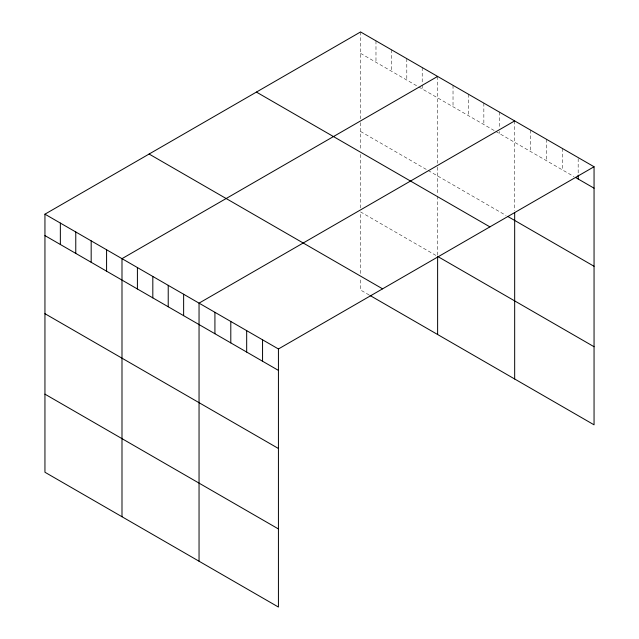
<?xml version="1.0" encoding="UTF-8"?>
<svg xmlns="http://www.w3.org/2000/svg" width="639" height="639" viewBox="0 0 639 639"><rect width="100%" height="100%" fill="white"/><g stroke="black" fill="none" stroke-linecap="round" stroke-linejoin="round"><path stroke-width="0.48" stroke-dasharray="3.19 2.4" d="M360.572 31.95L360.572 118.782M360.572 53.372L417.93 86.489M418.785 86.984L494.977 130.979M495.832 131.466L573.998 176.596M360.572 131.474L427.347 170.022M428.202 170.517L506.104 215.495M435.91 255.424L360.572 211.932L360.572 274.411M369.134 294.97L360.572 290.026L360.572 278.316M578.175 158.56L578.175 174.143M562.296 148.416L562.296 169.846M546.425 139.254L546.425 160.677M530.546 130.084L530.546 151.507M514.667 120.915L514.667 210.678M499.259 112.025L499.259 127.6M499.259 131.498L499.259 133.447M483.851 103.127L483.851 124.549M468.435 94.229L468.435 115.651M453.027 85.33L453.027 106.753M437.619 76.432L437.619 163.264M437.619 167.17L437.619 195.111M437.619 196.069L437.619 255.456M422.211 67.534L422.211 84.092M422.211 85.067L422.211 88.965M406.803 58.644L406.803 80.067M391.387 49.746L391.387 71.169M375.98 40.848L375.98 62.271M360.572 122.688L360.572 150.628M360.572 154.462L360.572 208.098"/><path stroke-width="0.96" d="M44.946 214.177L278.428 348.974L278.428 607.05L44.946 472.253L44.946 214.177L360.572 31.95L594.054 166.747L594.054 424.823L369.989 295.466M437.619 76.432L121.993 258.659L121.993 516.735M514.667 120.915L199.048 303.142L199.048 561.218M278.428 348.974L594.054 166.747M575.667 177.562L594.054 188.178M507.821 216.485L594.054 266.271M256.415 92.08L489.897 226.885M594.054 346.729L437.619 256.415L437.619 334.509M149.103 154.039L382.585 288.836M44.946 235.599L278.428 370.396M44.946 313.693L278.428 448.49M44.946 394.159L278.428 528.956M578.175 175.11L578.175 179.008M514.667 212.627L514.667 378.999M262.557 339.804L262.557 361.235M246.678 330.643L246.678 352.065M230.799 321.473L230.799 342.903M214.92 312.303L214.92 333.734M183.633 294.244L183.633 315.674M168.225 285.345L168.225 306.776M152.817 276.447L152.817 297.878M137.409 267.557L137.409 288.98M106.585 249.761L106.585 271.184M91.177 240.863L91.177 262.286M75.769 231.965L75.769 253.395M60.354 223.067L60.354 244.497"/></g></svg>
